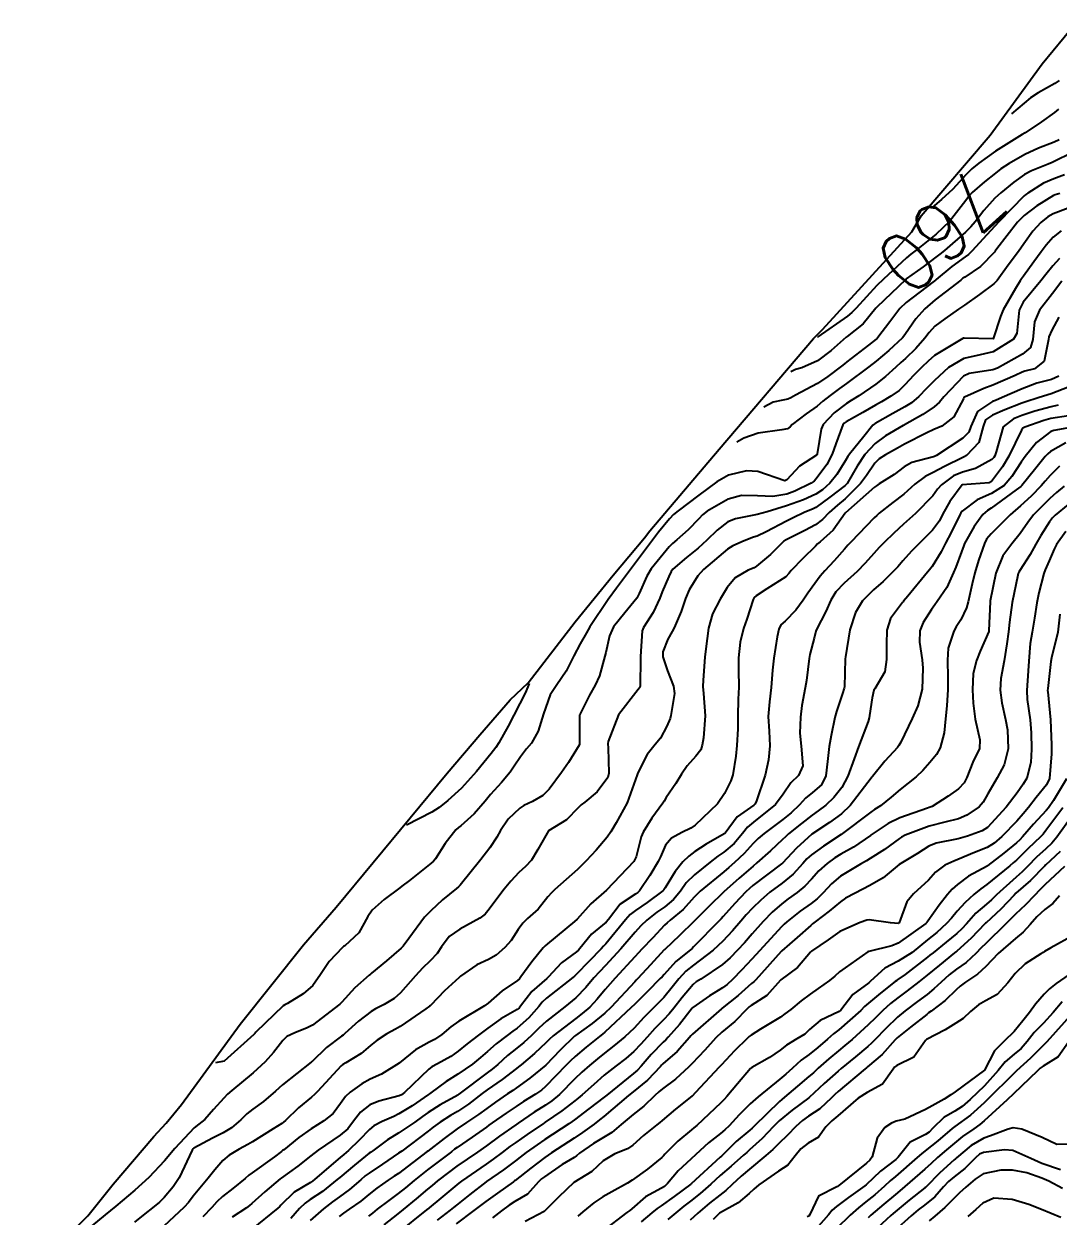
# Model space of a CAD drawing. Header units: metres. Extents: x 307586 to 320046, y 7427249 to 7434250.
# Drawn here: x 313289.4 to 313360.1, y 7432788.2 to 7432869.7 of the extents above; entities that cross this region are included whole.
import ezdxf
from ezdxf.enums import TextEntityAlignment as Align

# ---------------------------------------------------------------- set-up
doc = ezdxf.new("R2010")
doc.units = ezdxf.units.M
doc.header["$MEASUREMENT"] = 0
for name, color, linetype in [('Area', 45, 'Continuous'), ('Cotas', 45, 'Continuous'), ('Curvas de Nivel 1m', 11, 'Continuous'), ('Curvas de Nivel 5m', 15, 'Continuous')]:
    doc.layers.add(name, color=color, linetype=linetype)
doc.styles.add('Style-STANDARD', font='STANDARD.shx')

msp = doc.modelspace()

# ---------------------------------------------------------------- linework, layer by layer
at = {"layer": 'Area'}
msp.add_polyline3d([(313289.415, 7432783.798, 766.117), (313293.786, 7432788.228, 771.086), (313295.533, 7432790.389, 773.664), (313298.307, 7432793.661, 753.755), (313299.146, 7432794.561, 753.615), (313300.195, 7432795.83, 753.933), (313304.206, 7432801.331, 768.853), (313308.55, 7432806.761, 755.324), (313310.776, 7432809.322, 755.555), (313318.354, 7432818.492, 766.285), (313320.589, 7432821.119, 782.625), (313322.67, 7432823.501, 772.037), (313323.895, 7432824.671, 776.456), (313327.117, 7432828.839, 754.813), (313329.722, 7432832.031, 754.234), (313331.858, 7432834.569, 754.034), (313332.233, 7432835.059, 753.484), (313336.971, 7432840.637, 769.385), (313343.423, 7432848.205, 757.026), (313344.029, 7432848.822, 756.937), (313350.142, 7432855.507, 757.963), (313350.786, 7432856.599, 763.772), (313355.497, 7432862.116, 765.053), (313359.049, 7432866.991, 760.423), (313361.305, 7432869.717, 760.895)], dxfattribs=at)
at = {"layer": 'Curvas de Nivel 1m', "flags": 128}
for points, elevation in [([(313360.217, 7432865.841), (313359.928, 7432865.63), (313358.785, 7432865.005), (313358.267, 7432864.668), (313356.953, 7432863.57)], 762), ([(313360.162, 7432863.875), (313359.906, 7432863.652), (313359.021, 7432863.014), (313357.885, 7432862.27), (313357.691, 7432862.153), (313355.871, 7432861.016), (313354.731, 7432860.191), (313354.248, 7432859.805), (313353.851, 7432859.409), (313352.943, 7432858.419), (313352.161, 7432857.712), (313351.533, 7432857.17)], 761), ([(313361.084, 7432860.905), (313359.865, 7432860.299), (313359.75, 7432860.245), (313359.463, 7432860.134), (313358.334, 7432859.666), (313357.852, 7432859.407), (313357.11, 7432858.895), (313356.221, 7432858.174), (313355.829, 7432857.802), (313355.062, 7432856.946), (313354.478, 7432856.193), (313354.175, 7432855.83), (313353.806, 7432855.465), (313352.369, 7432854.221), (313352.049, 7432853.967), (313351.786, 7432853.759), (313350.918, 7432853.096), (313349.763, 7432852.275), (313349.732, 7432852.25), (313347.744, 7432850.353), (313347.673, 7432850.271), (313346.808, 7432849.202), (313345.714, 7432848.352), (313345.641, 7432848.301), (313344.625, 7432847.389), (313343.696, 7432846.678), (313342.631, 7432846.21), (313342.186, 7432846.087), (313341.863, 7432845.92)], 759), ([(313360.58, 7432859.395), (313359.848, 7432859.123), (313359.156, 7432858.825), (313358.081, 7432858.148), (313357.932, 7432858.049), (313357.831, 7432857.964), (313356.087, 7432856.176), (313355.81, 7432855.88), (313354.998, 7432854.991), (313354.271, 7432854.195), (313354.028, 7432853.959), (313353.787, 7432853.78), (313352.867, 7432853.123), (313351.81, 7432852.229), (313351.763, 7432852.19), (313351.587, 7432852.058), (313349.747, 7432850.663), (313349.324, 7432850.254), (313348.637, 7432849.353), (313347.825, 7432848.269), (313347.77, 7432848.212), (313347.712, 7432848.163), (313347.172, 7432847.742), (313345.696, 7432846.606), (313345.53, 7432846.467), (313345.335, 7432846.304), (313344.401, 7432845.598), (313343.681, 7432845.129), (313342.187, 7432844.335), (313341.857, 7432844.151), (313341.669, 7432844.061), (313341.324, 7432844.002), (313340.666, 7432843.865), (313340.023, 7432843.51)], 758), ([(313360.254, 7432858.126), (313359.934, 7432858.027), (313359.831, 7432857.982), (313358.698, 7432857.268), (313357.818, 7432856.617), (313357.368, 7432856.157), (313355.957, 7432854.34), (313355.842, 7432854.179), (313355.821, 7432854.151), (313355.792, 7432854.112), (313354.848, 7432853.118), (313353.766, 7432852.409), (313353.639, 7432852.327), (313353.484, 7432852.204), (313351.749, 7432850.851), (313351.026, 7432850.237), (313350.42, 7432849.556), (313349.717, 7432848.527), (313349.605, 7432848.361), (313349.507, 7432848.252), (313348.568, 7432847.397), (313347.697, 7432846.659), (313347.211, 7432846.277), (313345.681, 7432845.136), (313345.201, 7432844.781), (313344.556, 7432844.311), (313344.062, 7432843.921), (313343.662, 7432843.589), (313342.922, 7432843.059), (313341.968, 7432842.337), (313341.815, 7432842.164), (313341.64, 7432842.02), (313341.26, 7432841.966), (313339.637, 7432841.735), (313338.643, 7432841.39), (313338.173, 7432841.11)], 757), ([(313360.834, 7432857.109), (313359.819, 7432856.723), (313359.438, 7432856.513), (313358.956, 7432856.139), (313358.411, 7432855.54), (313357.798, 7432854.673), (313357.441, 7432854.155), (313356.729, 7432853.215), (313355.969, 7432852.177), (313355.76, 7432851.937), (313354.773, 7432851.21), (313353.746, 7432850.495), (313353.342, 7432850.206), (313352.405, 7432849.548), (313351.725, 7432849.043), (313351.329, 7432848.623), (313351.036, 7432848.237), (313350.423, 7432847.525), (313349.699, 7432846.841), (313349.383, 7432846.566), (313349.047, 7432846.256), (313348.346, 7432845.604), (313347.681, 7432845.08), (313346.521, 7432844.287), (313345.995, 7432843.968), (313345.665, 7432843.771), (313344.829, 7432843.135), (313344.086, 7432842.316), (313343.953, 7432842.004), (313343.679, 7432840.319), (313343.664, 7432840.278), (313343.622, 7432840.24), (313342.46, 7432839.482), (313341.596, 7432838.539), (313341.455, 7432838.482), (313339.604, 7432839.117), (313338.825, 7432839.157), (313337.6, 7432838.86), (313336.815, 7432838.402), (313335.584, 7432837.485), (313334.156, 7432836.434), (313333.842, 7432836.164), (313333.564, 7432835.877), (313332.811, 7432834.96), (313329.949, 7432831.143), (313329.37, 7432830.36), (313328.117, 7432828.504), (313327.885, 7432828.09), (313327.461, 7432827.327), (313327.039, 7432826.516), (313326.506, 7432825.455), (313325.86, 7432824.533), (313325.416, 7432823.841), (313324.948, 7432822.545), (313324.585, 7432821.354), (313324.126, 7432820.553), (313323.786, 7432820.147), (313323.369, 7432819.603), (313322.951, 7432818.972), (313322.665, 7432818.567), (313322.073, 7432817.846), (313321.337, 7432817.028), (313320.964, 7432816.586), (313320.209, 7432815.707), (313319.307, 7432814.887), (313319.15, 7432814.767), (313318.966, 7432814.613), (313318.227, 7432813.688), (313317.565, 7432812.627), (313317.44, 7432812.47), (313317.28, 7432812.336), (313315.781, 7432811.165), (313315.264, 7432810.767), (313315.119, 7432810.661), (313314.064, 7432809.859), (313313.24, 7432809.128), (313312.95, 7432808.683), (313312.332, 7432807.579), (313311.367, 7432806.698), (313311.273, 7432806.638), (313311.211, 7432806.582), (313310.293, 7432805.617), (313309.705, 7432804.722), (313309.175, 7432803.984), (313308.512, 7432803.395), (313307.454, 7432802.747), (313307.255, 7432802.656), (313307.161, 7432802.596), (313305.287, 7432800.778), (313305.217, 7432800.703), (313305.141, 7432800.624), (313303.113, 7432798.8), (313302.533, 7432798.7)], 756), ([(313360.231, 7432853.681), (313359.779, 7432853.184), (313359.317, 7432852.587), (313358.954, 7432852.138), (313357.748, 7432850.699), (313357.494, 7432850.154), (313357.317, 7432848.558), (313357.097, 7432848.159), (313355.704, 7432847.299), (313354.807, 7432847.084), (313353.699, 7432846.845), (313352.652, 7432846.216), (313351.684, 7432845.339), (313351.136, 7432844.778), (313350.617, 7432844.241), (313350.111, 7432843.801), (313349.662, 7432843.525), (313348.838, 7432843.076), (313347.645, 7432842.396), (313347.564, 7432842.352), (313347.465, 7432842.273), (313346.863, 7432841.509), (313345.885, 7432840.296), (313345.774, 7432840.144), (313345.616, 7432839.868), (313345.009, 7432838.899), (313344.533, 7432838.311), (313344.032, 7432837.872), (313343.585, 7432837.575), (313342.742, 7432837.168), (313341.577, 7432836.77), (313340.241, 7432836.36), (313339.571, 7432836.172), (313338.078, 7432835.875), (313337.562, 7432835.677), (313336.841, 7432835.113), (313336.131, 7432834.411), (313335.537, 7432833.874), (313334.725, 7432833.234), (313333.799, 7432832.437), (313333.675, 7432832.285), (313333.518, 7432831.947), (313333.075, 7432830.877), (313332.908, 7432830.446), (313332.454, 7432829.484), (313331.801, 7432828.457), (313331.712, 7432828.216), (313331.593, 7432826.459), (313331.59, 7432826.32), (313331.562, 7432824.459), (313331.53, 7432824.351), (313331.42, 7432824.217), (313330.071, 7432822.48), (313329.385, 7432820.657), (313329.364, 7432820.509), (313329.364, 7432820.49), (313329.379, 7432820.232), (313329.422, 7432818.489), (313329.35, 7432818.19), (313328.626, 7432817.211), (313327.779, 7432816.506), (313327.52, 7432816.318), (313327.327, 7432816.115), (313326.533, 7432815.303), (313325.303, 7432814.54), (313324.576, 7432813.262), (313324.138, 7432812.551), (313323.727, 7432812.107), (313323.274, 7432811.698), (313322.715, 7432811.119), (313322.259, 7432810.57), (313321.828, 7432810), (313321.242, 7432809.193), (313320.962, 7432808.859), (313320.605, 7432808.589), (313319.225, 7432807.837), (313318.512, 7432807.326), (313317.975, 7432806.622), (313317.671, 7432806.16), (313317.198, 7432805.665), (313316.67, 7432805.158), (313316.206, 7432804.645), (313315.171, 7432803.467), (313314.745, 7432803.086), (313314.05, 7432802.671), (313313.457, 7432802.38), (313313.158, 7432802.206), (313312.305, 7432801.534), (313311.374, 7432800.698), (313311.249, 7432800.591), (313311.14, 7432800.51), (313310.11, 7432799.734), (313309.113, 7432798.764), (313309.096, 7432798.747), (313309.072, 7432798.73), (313307.097, 7432797.182), (313306.625, 7432796.757), (313305.81, 7432796.041), (313305.074, 7432795.524), (313304.654, 7432795.2), (313304.253, 7432794.788), (313303.61, 7432794.242), (313303.054, 7432793.913), (313302.325, 7432793.532), (313301.043, 7432792.862), (313300.994, 7432792.821), (313300.935, 7432792.715), (313300.028, 7432790.835), (313299.633, 7432790.221), (313299.003, 7432789.489), (313298.684, 7432789.166), (313298.334, 7432788.857), (313297.584, 7432788.267), (313296.982, 7432787.797)], 754), ([(313360.404, 7432852.124), (313359.754, 7432851.273), (313358.864, 7432850.139), (313358.528, 7432849.345), (313358.426, 7432848.143), (313358.266, 7432847.586), (313357.703, 7432847.139), (313355.999, 7432846.175), (313355.692, 7432846.063), (313354.07, 7432845.815), (313353.687, 7432845.63), (313352.34, 7432844.22), (313352.027, 7432843.865), (313351.663, 7432843.546), (313350.886, 7432843.006), (313349.644, 7432842.297), (313349.612, 7432842.282), (313349.561, 7432842.251), (313348.353, 7432841.546), (313347.631, 7432841.033), (313346.934, 7432840.28), (313346.415, 7432839.483), (313345.716, 7432838.298), (313345.592, 7432838.161), (313344.544, 7432837.35), (313343.576, 7432836.649), (313343.359, 7432836.538), (313342.832, 7432836.327), (313341.979, 7432835.926), (313341.567, 7432835.71), (313340.187, 7432834.989), (313339.556, 7432834.703), (313339.309, 7432834.619), (313338.671, 7432834.379), (313337.899, 7432834.027), (313337.537, 7432833.806), (313335.898, 7432832.414), (313335.518, 7432831.975), (313334.918, 7432831.017), (313334.667, 7432830.428), (313334.369, 7432829.551), (313333.881, 7432828.436), (313333.741, 7432828.167), (313333.465, 7432827.649), (313333.113, 7432826.787), (313333.112, 7432826.443), (313333.439, 7432825.491), (313333.85, 7432824.436), (313333.922, 7432823.931), (313333.665, 7432822.437), (313333.608, 7432822.23), (313333.396, 7432821.703), (313332.946, 7432820.885), (313332.589, 7432820.448), (313332.049, 7432819.777), (313331.381, 7432818.46), (313331.373, 7432818.44), (313331.352, 7432818.37), (313330.678, 7432816.47), (313329.927, 7432815.096), (313329.547, 7432814.486), (313329.299, 7432814.121), (313328.554, 7432813.233), (313327.866, 7432812.504), (313327.58, 7432812.207), (313327.277, 7432811.905), (313325.735, 7432810.533), (313325.491, 7432810.305), (313325.255, 7432810.026), (313324.59, 7432809.2), (313323.87, 7432808.554), (313323.54, 7432808.246), (313323.225, 7432807.813), (313322.735, 7432807.048), (313322.307, 7432806.569), (313321.723, 7432806.056), (313321.201, 7432805.753), (313320.392, 7432805.395), (313319.269, 7432804.609), (313319.182, 7432804.531), (313318.188, 7432803.605), (313317.246, 7432802.629), (313317.205, 7432802.587), (313317.162, 7432802.554), (313316.906, 7432802.38), (313315.148, 7432801.177), (313314.821, 7432800.988), (313314.236, 7432800.669), (313313.567, 7432800.245), (313313.131, 7432799.884), (313312.473, 7432799.336), (313311.445, 7432798.697), (313311.233, 7432798.577), (313311.111, 7432798.473), (313309.489, 7432796.724), (313309.296, 7432796.521), (313309.087, 7432796.344), (313308.192, 7432795.623), (313307.305, 7432794.748), (313307.178, 7432794.633), (313307.061, 7432794.548), (313306.473, 7432794.175), (313305.048, 7432793.287), (313304.732, 7432793.097), (313304.136, 7432792.789), (313303.45, 7432792.384), (313303.035, 7432792.016), (313302.468, 7432791.367), (313302.026, 7432790.81), (313301.561, 7432790.268), (313301.004, 7432789.584), (313300.674, 7432789.149), (313300.389, 7432788.829), (313298.98, 7432787.53)], 753), ([(313360.191, 7432849.67), (313359.723, 7432848.769), (313359.52, 7432848.328), (313359.489, 7432848.132), (313359.181, 7432846.652), (313358.528, 7432846.142), (313357.866, 7432845.973), (313357.691, 7432845.909), (313357.219, 7432845.688), (313355.681, 7432845.025), (313355.068, 7432844.797), (313353.743, 7432844.199), (313353.709, 7432844.163), (313353.671, 7432844.087), (313353.016, 7432842.846), (313352.193, 7432842.222), (313351.64, 7432841.978), (313351.17, 7432841.766), (313349.63, 7432840.972), (313349.163, 7432840.719), (313348.35, 7432840.263), (313347.907, 7432839.978), (313347.614, 7432839.69), (313347.04, 7432838.839), (313346.628, 7432838.284), (313345.582, 7432837.249), (313345.061, 7432836.822), (313344.482, 7432836.311), (313344.043, 7432835.841), (313343.564, 7432835.467), (313342.815, 7432835.073), (313341.554, 7432834.446), (313341.397, 7432834.342), (313340.466, 7432833.43), (313339.527, 7432832.634), (313339.359, 7432832.537), (313338.959, 7432832.376), (313338.056, 7432831.846), (313337.511, 7432831.188), (313337.03, 7432830.397), (313336.504, 7432829.388), (313336.243, 7432828.408), (313336.049, 7432827.002), (313335.985, 7432826.412), (313335.863, 7432824.839), (313335.859, 7432824.414), (313335.905, 7432823.933), (313336.007, 7432822.411), (313335.89, 7432820.915), (313335.815, 7432820.414), (313335.707, 7432820.086), (313335.371, 7432819.652), (313334.788, 7432819), (313334.383, 7432818.43), (313333.996, 7432817.784), (313333.337, 7432816.821), (313333.196, 7432816.58), (313333.107, 7432816.442), (313332.356, 7432815.416), (313331.759, 7432814.456), (313331.631, 7432814.134), (313331.288, 7432812.779), (313331.131, 7432812.462), (313329.263, 7432810.49), (313328.199, 7432809.551), (313327.254, 7432808.51), (313327.079, 7432808.36), (313325.216, 7432806.831), (313325.062, 7432806.694), (313324.925, 7432806.543), (313324.145, 7432805.604), (313323.405, 7432804.558), (313323.305, 7432804.435), (313323.181, 7432804.323), (313322.136, 7432803.608), (313321.165, 7432802.772), (313320.92, 7432802.584), (313319.152, 7432801.54), (313318.623, 7432801.14), (313318.002, 7432800.621), (313317.488, 7432800.276), (313317.135, 7432800.094), (313316.192, 7432799.579), (313315.113, 7432798.693), (313315.097, 7432798.677), (313315.072, 7432798.66), (313313.867, 7432797.911), (313313.102, 7432797.562), (313312.528, 7432797.257), (313311.737, 7432796.694), (313311.407, 7432796.377), (313311.081, 7432795.914), (313310.564, 7432795.214), (313309.925, 7432794.717), (313309.057, 7432794.175), (313308.215, 7432793.575), (313307.184, 7432792.749), (313307.105, 7432792.686), (313307.042, 7432792.637), (313306.548, 7432792.267), (313305.027, 7432791.168), (313304.806, 7432791.002), (313304.544, 7432790.785), (313303.699, 7432790.107), (313303.004, 7432789.551), (313302.616, 7432789.186), (313302.265, 7432788.807), (313301.648, 7432788.152)], 752), ([(313360.189, 7432845.624), (313359.686, 7432845.411), (313358.68, 7432845.143), (313357.679, 7432844.775), (313356.32, 7432844.17), (313355.869, 7432843.978), (313355.669, 7432843.903), (313354.623, 7432843.226), (313354.174, 7432842.195), (313354.042, 7432841.793), (313353.635, 7432841.384), (313351.822, 7432840.218), (313351.696, 7432840.145), (313351.621, 7432840.115), (313350.137, 7432839.72), (313349.611, 7432839.429), (313348.941, 7432838.918), (313347.907, 7432838.267), (313347.719, 7432838.142), (313347.591, 7432838.043), (313345.596, 7432836.3), (313345.573, 7432836.268), (313344.772, 7432835.096), (313343.877, 7432834.317), (313343.701, 7432834.168), (313343.548, 7432834.013), (313342.69, 7432833.175), (313341.89, 7432832.336), (313341.724, 7432832.135), (313341.519, 7432831.916), (313340.237, 7432831.086), (313339.505, 7432830.614), (313339.369, 7432830.507), (313339.284, 7432830.372), (313338.849, 7432829.01), (313338.629, 7432828.378), (313338.405, 7432827.439), (313338.296, 7432826.382), (313338.297, 7432825.528), (313338.308, 7432824.381), (313338.262, 7432823.539), (313338.245, 7432822.382), (313338.252, 7432821.524), (313338.167, 7432820.382), (313338.103, 7432819.652), (313337.908, 7432818.384), (313337.757, 7432817.977), (313337.34, 7432817.108), (313336.848, 7432816.397), (313335.318, 7432814.945), (313335.018, 7432814.721), (313334.405, 7432814.429), (313333.701, 7432814.042), (313333.3, 7432813.562), (313332.95, 7432812.781), (313332.788, 7432812.445), (313332.227, 7432811.497), (313331.529, 7432810.457), (313331.394, 7432810.326), (313331.26, 7432810.247), (313330.198, 7432809.526), (313329.396, 7432808.488), (313329.231, 7432808.306), (313328.241, 7432807.482), (313327.436, 7432806.508), (313327.337, 7432806.383), (313327.209, 7432806.281), (313326.189, 7432805.534), (313325.275, 7432804.539), (313325.182, 7432804.449), (313324.162, 7432803.561), (313323.387, 7432802.558), (313323.289, 7432802.432), (313323.161, 7432802.337), (313322.033, 7432801.692), (313321.148, 7432801.069), (313320.51, 7432800.589), (313319.743, 7432799.991), (313319.126, 7432799.485), (313318.613, 7432799.123), (313317.698, 7432798.624), (313317.322, 7432798.417), (313317.109, 7432798.26), (313315.449, 7432796.655), (313315.253, 7432796.495), (313315.089, 7432796.422), (313313.696, 7432796.061), (313313.08, 7432795.814), (313312.443, 7432795.315), (313311.965, 7432794.691), (313311.566, 7432794.186), (313311.053, 7432793.749), (313309.553, 7432792.722), (313309.039, 7432792.338), (313308.147, 7432791.624), (313307.023, 7432790.802), (313306.95, 7432790.751), (313305.895, 7432789.881), (313304.997, 7432789.064), (313304.844, 7432788.932), (313304.637, 7432788.784), (313303.651, 7432788.129)], 751), ([(313360.151, 7432843.64), (313359.664, 7432843.538), (313358.563, 7432843.238), (313357.655, 7432842.934), (313357.1, 7432842.709), (313356.399, 7432842.169), (313355.901, 7432840.451), (313355.808, 7432840.177), (313355.739, 7432840.06), (313355.619, 7432839.931), (313354.488, 7432839.313), (313353.606, 7432839.065), (313352.993, 7432838.815), (313352.16, 7432838.214), (313351.899, 7432837.908), (313351.585, 7432837.446), (313350.402, 7432836.238), (313349.565, 7432835.505), (313348.908, 7432834.908), (313348.247, 7432834.263), (313347.905, 7432833.909), (313347.542, 7432833.516), (313346.952, 7432832.859), (313346.397, 7432832.287), (313345.515, 7432831.478), (313344.937, 7432830.878), (313344.598, 7432830.309), (313344.263, 7432829.541), (313343.63, 7432828.318), (313343.584, 7432828.206), (313343.467, 7432827.727), (313343.17, 7432826.609), (313343.112, 7432826.323), (313342.932, 7432824.831), (313342.853, 7432824.326), (313342.62, 7432823.122), (313342.518, 7432822.329), (313342.485, 7432821.236), (313342.571, 7432820.328), (313342.69, 7432818.999), (313342.384, 7432818.33), (313341.858, 7432817.825), (313341.34, 7432817.067), (313340.809, 7432816.348), (313339.321, 7432815.139), (313338.896, 7432814.795), (313338.551, 7432814.378), (313337.992, 7432813.694), (313337.294, 7432813.1), (313336.879, 7432812.806), (313336.349, 7432812.404), (313335.274, 7432811.53), (313334.71, 7432810.984), (313334.317, 7432810.429), (313333.843, 7432809.845), (313333.247, 7432809.36), (313332.707, 7432808.979), (313332.029, 7432808.452), (313331.619, 7432808.066), (313331.225, 7432807.62), (313330.237, 7432806.475), (313329.196, 7432805.346), (313328.774, 7432804.909), (313328.404, 7432804.498), (313327.849, 7432803.83), (313327.169, 7432803.134), (313326.407, 7432802.521), (313325.153, 7432801.535), (313324.64, 7432801.053), (313324.127, 7432800.55), (313323.611, 7432800.08), (313323.13, 7432799.686), (313322.502, 7432799.186), (313321.831, 7432798.573), (313321.44, 7432798.247), (313321.107, 7432797.997), (313319.26, 7432796.607), (313319.164, 7432796.537), (313319.091, 7432796.489), (313317.892, 7432795.811), (313317.073, 7432795.295), (313316.681, 7432795.023), (313316.146, 7432794.644), (313315.055, 7432793.901), (313314.295, 7432793.423), (313313.273, 7432792.678), (313313.139, 7432792.582), (313313.041, 7432792.509), (313312.032, 7432791.69), (313311.024, 7432790.847), (313310.849, 7432790.703), (313309.829, 7432789.899), (313309.002, 7432789.337), (313308.645, 7432789.087), (313308.274, 7432788.737), (313307.683, 7432788.046)], 749), ([(313360.847, 7432842.926), (313359.652, 7432842.728), (313359.178, 7432842.607), (313357.863, 7432842.148), (313357.723, 7432842.069), (313357.641, 7432841.945), (313356.786, 7432840.163), (313356.35, 7432839.431), (313355.597, 7432838.426), (313355.438, 7432838.339), (313353.593, 7432838.2), (313352.735, 7432837.055), (313352.27, 7432836.213), (313352.031, 7432835.753), (313351.562, 7432835.098), (313350.687, 7432834.233), (313350.12, 7432833.665), (313349.534, 7432833.004), (313349.175, 7432832.607), (313348.849, 7432832.257), (313348.181, 7432831.599), (313347.511, 7432831.032), (313346.763, 7432830.281), (313346.295, 7432829.484), (313345.904, 7432828.294), (313345.607, 7432826.45), (313345.593, 7432826.298), (313345.53, 7432824.395), (313345.515, 7432824.299), (313345.5, 7432824.231), (313345.428, 7432823.998), (313344.998, 7432822.715), (313344.883, 7432822.305), (313344.626, 7432821.073), (313344.49, 7432820.309), (313344.384, 7432819.294), (313344.27, 7432818.311), (313343.96, 7432817.701), (313343.341, 7432817.159), (313342.88, 7432816.782), (313342.468, 7432816.329), (313341.89, 7432815.771), (313341.323, 7432815.328), (313340.041, 7432814.359), (313339.644, 7432814.029), (313339.303, 7432813.681), (313338.675, 7432812.994), (313338.019, 7432812.383), (313337.622, 7432812.044), (313337.276, 7432811.746), (313335.657, 7432810.414), (313335.452, 7432810.225), (313335.257, 7432810.004), (313334.501, 7432809.17), (313333.609, 7432808.436), (313333.403, 7432808.267), (313333.229, 7432808.094), (313332.424, 7432807.245), (313331.683, 7432806.455), (313331.455, 7432806.213), (313331.208, 7432805.945), (313329.855, 7432804.48), (313329.175, 7432803.693), (313328.627, 7432803.037), (313328.12, 7432802.5), (313327.598, 7432802.066), (313327.155, 7432801.726), (313325.608, 7432800.533), (313325.362, 7432800.315), (313325.136, 7432800.082), (313324.344, 7432799.329), (313323.423, 7432798.557), (313323.251, 7432798.42), (313323.11, 7432798.312), (313322.125, 7432797.547), (313321.095, 7432796.833), (313320.76, 7432796.585), (313319.822, 7432795.859), (313319.074, 7432795.373), (313318.597, 7432795.087), (313317.886, 7432794.622), (313317.406, 7432794.28), (313317.057, 7432794.014), (313315.258, 7432792.657), (313315.041, 7432792.504), (313313.941, 7432791.764), (313313.028, 7432791.156), (313312.754, 7432790.955), (313312.451, 7432790.686), (313311.675, 7432790.032), (313311.005, 7432789.537), (313310.518, 7432789.19), (313309.903, 7432788.716), (313308.985, 7432787.91)], 748), ([(313360.999, 7432842.116), (313359.853, 7432841.915), (313359.64, 7432841.838), (313358.671, 7432841.101), (313357.897, 7432840.147), (313357.779, 7432839.99), (313357.617, 7432839.76), (313356.979, 7432838.783), (313356.459, 7432838.167), (313355.587, 7432837.6), (313354.6, 7432837.172), (313353.575, 7432836.395), (313353.49, 7432836.285), (313353.443, 7432836.201), (313352.829, 7432834.939), (313352.451, 7432834.211), (313352.144, 7432833.614), (313351.529, 7432832.616), (313351.354, 7432832.394), (313351.204, 7432832.225), (313349.862, 7432830.601), (313349.573, 7432830.249), (313349.545, 7432830.207), (313349.501, 7432830.152), (313348.689, 7432829.054), (313348.436, 7432828.26), (313348.409, 7432827.315), (313348.412, 7432826.26), (313348.293, 7432825.413), (313347.603, 7432824.268), (313347.542, 7432824.159), (313347.423, 7432823.636), (313347.254, 7432822.424), (313347.222, 7432822.273), (313347.146, 7432822.02), (313346.484, 7432820.283), (313346.193, 7432819.465), (313345.775, 7432818.294), (313345.345, 7432817.52), (313344.806, 7432816.838), (313344.251, 7432816.311), (313343.729, 7432815.916), (313343.326, 7432815.62), (313342.599, 7432815.048), (313341.719, 7432814.336), (313341.502, 7432814.146), (313341.307, 7432813.956), (313340.466, 7432813.182), (313339.541, 7432812.366), (313339.281, 7432812.144), (313338.328, 7432811.324), (313337.281, 7432810.39), (313336.271, 7432809.381), (313335.301, 7432808.419), (313335.232, 7432808.35), (313334.256, 7432807.396), (313333.241, 7432806.44), (313333.228, 7432806.424), (313333.213, 7432806.413), (313332.263, 7432805.389), (313331.405, 7432804.458), (313331.3, 7432804.35), (313331.19, 7432804.234), (313329.58, 7432802.484), (313329.159, 7432802.079), (313328.276, 7432801.374), (313327.143, 7432800.564), (313327.074, 7432800.511), (313326.094, 7432799.56), (313325.113, 7432798.54), (313324.01, 7432797.645), (313323.097, 7432796.979), (313322.85, 7432796.808), (313322.502, 7432796.566), (313321.663, 7432795.996), (313321.078, 7432795.568), (313320.508, 7432795.152), (313319.681, 7432794.601), (313319.059, 7432794.184), (313318.15, 7432793.521), (313317.043, 7432792.66), (313317.006, 7432792.631), (313315.028, 7432791.126), (313314.752, 7432790.936), (313314.34, 7432790.667), (313313.558, 7432790.132), (313313.008, 7432789.687), (313312.453, 7432789.234), (313311.668, 7432788.693), (313311.27, 7432788.418), (313310.988, 7432788.182)], 747), ([(313360.669, 7432841.083), (313359.626, 7432840.488), (313359.433, 7432840.324), (313359.261, 7432840.134), (313358.528, 7432839.221), (313357.657, 7432838.149), (313357.628, 7432838.115), (313357.592, 7432838.085), (313357.288, 7432837.853), (313355.577, 7432836.602), (313355.319, 7432836.439), (313355.008, 7432836.186), (313354.401, 7432835.355), (313353.751, 7432834.198), (313353.693, 7432834.056), (313353.544, 7432833.618), (313353.152, 7432832.58), (313353.001, 7432832.205), (313352.528, 7432831.195), (313351.879, 7432830.216), (313351.717, 7432830), (313351.495, 7432829.669), (313350.915, 7432828.795), (313350.682, 7432828.232), (313350.672, 7432827.439), (313350.85, 7432826.229), (313350.898, 7432825.679), (313350.839, 7432824.229), (313350.544, 7432823.105), (313350.155, 7432822.239), (313349.387, 7432820.621), (313349.259, 7432820.376), (313349.165, 7432820.252), (313348.307, 7432819.323), (313347.454, 7432818.269), (313347.405, 7432818.216), (313347.352, 7432818.156), (313345.934, 7432816.291), (313345.327, 7432815.715), (313344.509, 7432815.121), (313343.313, 7432814.32), (313342.264, 7432813.364), (313341.299, 7432812.34), (313341.231, 7432812.289), (313339.267, 7432810.801), (313339.032, 7432810.606), (313338.787, 7432810.375), (313338.048, 7432809.585), (313337.237, 7432808.685), (313337.093, 7432808.534), (313336.956, 7432808.394), (313335.215, 7432806.613), (313335.119, 7432806.516), (313334.999, 7432806.422), (313334.01, 7432805.627), (313333.196, 7432804.728), (313333.064, 7432804.571), (313332.941, 7432804.443), (313332.06, 7432803.571), (313331.166, 7432802.679), (313330.942, 7432802.463), (313329.146, 7432800.792), (313328.982, 7432800.655), (313328.772, 7432800.494), (313327.876, 7432799.758), (313327.122, 7432799.129), (313326.802, 7432798.83), (313326.496, 7432798.519), (313325.098, 7432797.069), (313324.816, 7432796.822), (313324.399, 7432796.547), (313323.589, 7432796.051), (313323.08, 7432795.714), (313322.4, 7432795.239), (313321.452, 7432794.576), (313321.222, 7432794.418), (313321.06, 7432794.301), (313320.073, 7432793.615), (313319.046, 7432792.903), (313318.877, 7432792.779), (313318.658, 7432792.614), (313317.741, 7432791.918), (313317.03, 7432791.373), (313316.111, 7432790.644), (313315.514, 7432790.154), (313315.009, 7432789.756), (313314.38, 7432789.288), (313313.588, 7432788.674), (313313.258, 7432788.41), (313312.988, 7432788.2)], 746), ([(313360.563, 7432838.12), (313360.037, 7432837.677), (313359.584, 7432837.272), (313359.005, 7432836.709), (313358.47, 7432836.141), (313358.084, 7432835.629), (313357.56, 7432834.865), (313356.974, 7432834.159), (313356.37, 7432833.338), (313355.895, 7432832.174), (313355.504, 7432830.271), (313355.489, 7432830.195), (313355.417, 7432828.237), (313355.406, 7432828.181), (313354.814, 7432826.832), (313354.558, 7432826.189), (313354.331, 7432825.304), (313354.284, 7432824.191), (313354.343, 7432823.266), (313354.475, 7432822.189), (313354.801, 7432820.773), (313354.771, 7432820.186), (313354.322, 7432819.237), (313353.894, 7432818.195), (313353.718, 7432817.828), (313353.345, 7432817.421), (313352.637, 7432816.91), (313351.538, 7432816.218), (313351.391, 7432816.161), (313351.332, 7432816.144), (313351.214, 7432816.104), (313349.325, 7432815.434), (313348.533, 7432815.045), (313347.359, 7432814.27), (313347.331, 7432814.251), (313347.312, 7432814.237), (313346.146, 7432813.442), (313345.293, 7432812.951), (313344.888, 7432812.705), (313344.351, 7432812.309), (313343.786, 7432811.806), (313343.272, 7432811.235), (313342.833, 7432810.759), (313342.291, 7432810.33), (313341.689, 7432809.903), (313341.251, 7432809.558), (313340.602, 7432808.99), (313339.976, 7432808.359), (313339.224, 7432807.515), (313338.695, 7432806.899), (313338.217, 7432806.38), (313337.726, 7432805.867), (313337.203, 7432805.401), (313335.718, 7432804.412), (313335.389, 7432804.218), (313335.187, 7432804.043), (313334.446, 7432803.155), (313333.869, 7432802.433), (313333.551, 7432802.044), (313333.155, 7432801.625), (313332.567, 7432801.027), (313332.046, 7432800.451), (313331.619, 7432799.972), (313331.128, 7432799.463), (313330.594, 7432798.995), (313329.919, 7432798.478), (313329.106, 7432797.835), (313328.386, 7432797.211), (313327.606, 7432796.505), (313327.326, 7432796.273), (313327.087, 7432796.085), (313326.2, 7432795.399), (313325.064, 7432794.622), (313325.014, 7432794.59), (313324.942, 7432794.541), (313323.828, 7432793.779), (313323.05, 7432793.246), (313322.647, 7432792.964), (313322.128, 7432792.569), (313321.514, 7432792.1), (313321.035, 7432791.764), (313319.341, 7432790.605), (313319.158, 7432790.471), (313319.019, 7432790.359), (313318.067, 7432789.56), (313316.993, 7432788.658), (313316.978, 7432788.645), (313316.96, 7432788.63), (313314.977, 7432787.049)], 744), ([(313360.835, 7432836.863), (313359.947, 7432836.126), (313359.761, 7432835.938), (313359.568, 7432835.676), (313358.957, 7432834.738), (313358.617, 7432834.139), (313358.242, 7432833.444), (313357.526, 7432832.335), (313357.449, 7432832.226), (313357.418, 7432832.152), (313357.386, 7432832.017), (313357.012, 7432830.157), (313356.831, 7432828.812), (313356.75, 7432828.161), (313356.628, 7432827.326), (313356.463, 7432826.165), (313356.24, 7432824.967), (313356.173, 7432824.169), (313356.293, 7432823.294), (313356.554, 7432822.163), (313356.691, 7432821.456), (313356.734, 7432820.16), (313356.465, 7432819.065), (313355.983, 7432818.171), (313355.342, 7432817.085), (313355.018, 7432816.501), (313354.745, 7432816.186), (313353.901, 7432815.62), (313353.325, 7432815.378), (313352.392, 7432815.14), (313351.319, 7432814.867), (313349.682, 7432814.244), (313349.441, 7432814.118), (313349.31, 7432814.022), (313348.277, 7432813.281), (313347.289, 7432812.65), (313347.052, 7432812.508), (313346.637, 7432812.28), (313345.274, 7432811.445), (313344.65, 7432810.925), (313344.076, 7432810.312), (313343.671, 7432809.902), (313343.252, 7432809.578), (313342.517, 7432809.054), (313341.603, 7432808.336), (313341.403, 7432808.166), (313341.229, 7432807.992), (313339.752, 7432806.362), (313339.207, 7432805.773), (313338.521, 7432805.055), (313337.874, 7432804.383), (313337.521, 7432804.053), (313337.184, 7432803.81), (313336.301, 7432803.278), (313335.164, 7432802.479), (313335.136, 7432802.448), (313335.112, 7432802.421), (313334.263, 7432801.317), (313333.473, 7432800.437), (313333.308, 7432800.27), (313333.138, 7432800.101), (313332.325, 7432799.248), (313331.622, 7432798.455), (313331.373, 7432798.194), (313331.108, 7432797.969), (313329.278, 7432796.487), (313329.091, 7432796.339), (313328.051, 7432795.533), (313327.067, 7432794.791), (313326.906, 7432794.672), (313326.68, 7432794.516), (313325.052, 7432793.439), (313324.519, 7432793.075), (313323.775, 7432792.553), (313323.357, 7432792.239), (313323.037, 7432791.986), (313322.226, 7432791.373), (313321.066, 7432790.58), (313321.039, 7432790.563), (313321.022, 7432790.549), (313319.91, 7432789.696), (313318.998, 7432788.97), (313318.803, 7432788.805), (313318.561, 7432788.614), (313317.678, 7432787.931)], 743), ([(313360.678, 7432835.002), (313360.045, 7432834.125), (313359.874, 7432833.8), (313359.536, 7432832.996), (313359.266, 7432832.394), (313359.162, 7432832.134), (313358.818, 7432830.828), (313358.68, 7432830.138), (313358.528, 7432829.099), (313358.369, 7432828.141), (313358.246, 7432827.361), (313358.143, 7432826.143), (313358.092, 7432825.498), (313358, 7432824.144), (313358.039, 7432823.528), (313358.229, 7432822.142), (313358.294, 7432821.241), (313358.33, 7432820.141), (313358.289, 7432819.221), (313357.998, 7432818.144), (313357.757, 7432817.737), (313357.343, 7432817.142), (313356.603, 7432816.161), (313355.319, 7432814.776), (313354.961, 7432814.539), (313353.952, 7432814.194), (313353.462, 7432814.047), (313353.31, 7432814.011), (313351.807, 7432813.713), (313351.302, 7432813.503), (313350.521, 7432813.005), (313349.283, 7432812.25), (313348.193, 7432811.342), (313347.268, 7432810.807), (313346.257, 7432810.285), (313345.61, 7432809.943), (313345.254, 7432809.697), (313344.493, 7432809.059), (313343.528, 7432808.317), (313343.359, 7432808.192), (313343.231, 7432808.08), (313342.304, 7432807.247), (313341.255, 7432806.34), (313341.235, 7432806.318), (313341.213, 7432806.3), (313339.466, 7432804.366), (313339.33, 7432804.229), (313339.189, 7432804.109), (313338.255, 7432803.301), (313337.163, 7432802.421), (313337.146, 7432802.408), (313337.121, 7432802.391), (313335.145, 7432800.648), (313335.035, 7432800.53), (313334.947, 7432800.422), (313334.098, 7432799.461), (313333.116, 7432798.617), (313333.023, 7432798.532), (313332.946, 7432798.442), (313332.058, 7432797.496), (313331.095, 7432796.716), (313330.769, 7432796.465), (313329.078, 7432795.015), (313328.786, 7432794.783), (313328.408, 7432794.497), (313327.629, 7432793.933), (313327.053, 7432793.544), (313325.502, 7432792.533), (313325.04, 7432792.212), (313324.092, 7432791.489), (313323.024, 7432790.652), (313322.971, 7432790.613), (313322.901, 7432790.561), (313321.811, 7432789.772), (313321.002, 7432789.2), (313320.647, 7432788.937), (313320.199, 7432788.592), (313318.984, 7432787.686)], 742), ([(313360.253, 7432829.357), (313360.127, 7432828.12), (313359.695, 7432826.367), (313359.647, 7432826.127), (313359.434, 7432824.275), (313359.422, 7432824.142), (313359.432, 7432824.048), (313359.617, 7432822.127), (313359.693, 7432820.432), (313359.688, 7432820.125), (313359.688, 7432819.816), (313359.553, 7432818.127), (313359.348, 7432817.687), (313358.644, 7432816.833), (313358.116, 7432816.142), (313357.765, 7432815.709), (313357.324, 7432815.211), (313356.307, 7432814.165), (313355.772, 7432813.707), (313355.302, 7432813.42), (313354.427, 7432813.057), (313353.289, 7432812.6), (313353.004, 7432812.486), (313352.399, 7432812.209), (313351.762, 7432811.731), (313351.273, 7432811.184), (313350.263, 7432810.235), (313349.811, 7432809.686), (313349.287, 7432808.249), (313349.233, 7432808.213), (313348.681, 7432808.256), (313347.236, 7432808.461), (313347.07, 7432808.437), (313346.607, 7432808.279), (313345.227, 7432807.662), (313344.423, 7432807.106), (313343.281, 7432806.319), (313343.244, 7432806.288), (313343.212, 7432806.253), (313342.315, 7432805.215), (313341.193, 7432804.368), (313341.163, 7432804.34), (313340.236, 7432803.295), (313339.166, 7432802.607), (313339.024, 7432802.512), (313338.882, 7432802.373), (313338.031, 7432801.504), (313337.147, 7432800.776), (313336.731, 7432800.396), (313335.986, 7432799.552), (313335.116, 7432798.643), (313335.003, 7432798.533), (313334.895, 7432798.422), (313333.972, 7432797.564), (313333.098, 7432796.91), (313332.837, 7432796.701), (313332.577, 7432796.445), (313331.823, 7432795.716), (313331.08, 7432795.151), (313330.274, 7432794.472), (313329.628, 7432793.918), (313329.059, 7432793.585), (313328.367, 7432793.18), (313327.417, 7432792.506), (313327.208, 7432792.342), (313327.04, 7432792.221), (313326.241, 7432791.728), (313325.027, 7432790.9), (313324.819, 7432790.748), (313324.617, 7432790.544), (313323.848, 7432789.714), (313323.003, 7432789.2), (313322.597, 7432788.966), (313322.078, 7432788.569), (313321.47, 7432788.093)], 741), ([(313323.973, 7432824.61), (313323.727, 7432824.012), (313322.539, 7432821.713), (313321.905, 7432820.575), (313321.701, 7432820.254), (313321.372, 7432819.826), (313320.37, 7432818.595), (313319.341, 7432817.461), (313318.421, 7432816.619), (313317.815, 7432816.136), (313317.321, 7432815.823), (313315.583, 7432814.93)], 757), ([(313360.47, 7432816.113), (313359.317, 7432814.564), (313359.121, 7432814.325), (313358.935, 7432814.134), (313358.108, 7432813.334), (313357.289, 7432812.542), (313357.081, 7432812.358), (313356.835, 7432812.157), (313355.27, 7432810.881), (313354.872, 7432810.579), (313354.372, 7432810.189), (313353.789, 7432809.661), (313353.246, 7432809.066), (313352.852, 7432808.59), (313352.513, 7432808.207), (313351.844, 7432807.597), (313351.222, 7432807.088), (313350.169, 7432806.236), (313349.207, 7432805.631), (313348.306, 7432805.154), (313347.315, 7432804.269), (313347.253, 7432804.208), (313347.191, 7432804.166), (313346.098, 7432803.368), (313345.281, 7432802.298), (313345.162, 7432802.201), (313343.877, 7432801.591), (313343.149, 7432800.972), (313342.814, 7432800.655), (313342.285, 7432800.329), (313341.577, 7432799.895), (313341.131, 7432799.564), (313340.411, 7432799.063), (313339.195, 7432798.369), (313339.112, 7432798.297), (313338.227, 7432797.254), (313337.493, 7432796.386), (313337.305, 7432796.174), (313337.089, 7432795.952), (313335.436, 7432794.415), (313335.24, 7432794.248), (313335.068, 7432794.117), (313334.141, 7432793.345), (313333.246, 7432792.438), (313333.149, 7432792.332), (313333.041, 7432792.222), (313332.058, 7432791.424), (313331.025, 7432790.665), (313330.7, 7432790.465), (313329.619, 7432789.876), (313329.008, 7432789.527), (313328.388, 7432789.11), (313327.636, 7432788.504), (313327.298, 7432788.199)], 739), ([(313361.331, 7432815.896), (313360.048, 7432814.119), (313359.717, 7432813.714), (313359.301, 7432813.319), (313358.678, 7432812.75), (313358.082, 7432812.142), (313357.682, 7432811.743), (313357.275, 7432811.371), (313355.932, 7432810.17), (313355.59, 7432809.843), (313355.253, 7432809.546), (313354.517, 7432808.914), (313353.881, 7432808.194), (313353.573, 7432807.853), (313353.226, 7432807.54), (313352.492, 7432806.936), (313351.595, 7432806.216), (313351.384, 7432806.046), (313351.21, 7432805.909), (313349.693, 7432804.738), (313349.194, 7432804.377), (313349.12, 7432804.324), (313349.012, 7432804.252), (313347.992, 7432803.451), (313347.17, 7432802.769), (313346.91, 7432802.531), (313346.654, 7432802.278), (313345.149, 7432800.951), (313344.782, 7432800.668), (313344.365, 7432800.308), (313343.722, 7432799.726), (313343.127, 7432799.268), (313342.58, 7432798.867), (313341.982, 7432798.331), (313341.527, 7432797.918), (313341.105, 7432797.569), (313339.645, 7432796.362), (313339.088, 7432795.878), (313338.326, 7432795.132), (313337.643, 7432794.384), (313337.357, 7432794.099), (313337.065, 7432793.862), (313336.24, 7432793.218), (313335.376, 7432792.415), (313335.04, 7432792.11), (313334.164, 7432791.297), (313333.435, 7432790.436), (313333.221, 7432790.237), (313333.018, 7432790.116), (313331.934, 7432789.526), (313330.997, 7432788.715), (313330.858, 7432788.599), (313330.659, 7432788.465), (313328.98, 7432787.174)], 738), ([(313360.285, 7432813.128), (313359.284, 7432812.206), (313359.243, 7432812.171), (313359.206, 7432812.131), (313358.263, 7432811.15), (313357.264, 7432810.277), (313357.132, 7432810.152), (313356.22, 7432809.194), (313355.234, 7432808.271), (313355.185, 7432808.229), (313355.142, 7432808.181), (313354.202, 7432807.212), (313353.214, 7432806.322), (313353.147, 7432806.267), (313353.066, 7432806.201), (313352.04, 7432805.376), (313351.198, 7432804.689), (313350.626, 7432804.229), (313349.822, 7432803.601), (313349.176, 7432803.122), (313348.684, 7432802.741), (313348.154, 7432802.26), (313347.655, 7432801.768), (313347.153, 7432801.284), (313346.059, 7432800.286), (313345.565, 7432799.865), (313345.131, 7432799.507), (313344.47, 7432798.959), (313343.742, 7432798.314), (313343.414, 7432798.013), (313343.107, 7432797.75), (313342.328, 7432797.1), (313341.44, 7432796.337), (313341.251, 7432796.179), (313341.09, 7432796.044), (313339.36, 7432794.366), (313339.215, 7432794.223), (313339.069, 7432794.094), (313338.13, 7432793.306), (313337.195, 7432792.388), (313337.117, 7432792.315), (313337.042, 7432792.248), (313335.063, 7432790.419), (313335.041, 7432790.401), (313335.022, 7432790.385), (313333.888, 7432789.552), (313333, 7432788.923), (313332.716, 7432788.724), (313332.366, 7432788.446), (313331.629, 7432787.811)], 737), ([(313360.583, 7432812.11), (313359.27, 7432810.87), (313358.894, 7432810.506), (313358.529, 7432810.137), (313357.912, 7432809.485), (313357.243, 7432808.841), (313356.89, 7432808.504), (313356.541, 7432808.16), (313355.22, 7432806.873), (313354.87, 7432806.529), (313354.531, 7432806.187), (313353.852, 7432805.548), (313353.202, 7432805.084), (313352.689, 7432804.714), (313352.14, 7432804.211), (313351.658, 7432803.743), (313351.18, 7432803.36), (313350.527, 7432802.876), (313349.69, 7432802.242), (313349.158, 7432801.8), (313348.366, 7432801.042), (313347.612, 7432800.265), (313347.379, 7432800.028), (313347.136, 7432799.807), (313346.298, 7432799.11), (313345.314, 7432798.297), (313345.111, 7432798.127), (313344.147, 7432797.265), (313343.128, 7432796.32), (313343.107, 7432796.306), (313343.093, 7432796.29), (313341.96, 7432795.455), (313341.077, 7432794.735), (313340.679, 7432794.346), (313339.9, 7432793.518), (313339.049, 7432792.742), (313338.851, 7432792.567), (313338.634, 7432792.374), (313337.787, 7432791.631), (313337.029, 7432790.983), (313336.389, 7432790.4), (313335.669, 7432789.754), (313335.005, 7432789.225), (313334.543, 7432788.882), (313333.992, 7432788.43), (313333.451, 7432787.972)], 736), ([(313361.226, 7432807.419), (313359.639, 7432806.545), (313359.215, 7432806.309), (313359.116, 7432806.229), (313358.968, 7432806.132), (313357.893, 7432805.457), (313357.199, 7432804.807), (313356.711, 7432804.157), (313355.984, 7432803.365), (313355.174, 7432802.921), (313354.709, 7432802.645), (313354.162, 7432802.19), (313353.644, 7432801.709), (313353.155, 7432801.407), (313352.419, 7432800.939), (313351.143, 7432800.273), (313351.086, 7432800.221), (313350.275, 7432799.083), (313349.117, 7432798.497), (313348.967, 7432798.4), (313348.86, 7432798.253), (313348.14, 7432797.222), (313347.097, 7432796.651), (313346.476, 7432796.279), (313345.08, 7432795.058), (313344.663, 7432794.718), (313344.255, 7432794.308), (313343.762, 7432793.613), (313343.056, 7432793.195), (313342.556, 7432792.819), (313342.157, 7432792.329), (313341.67, 7432791.7), (313341.032, 7432791.274), (313339.681, 7432790.36), (313339.329, 7432790.055), (313339.014, 7432789.754), (313338.264, 7432789.117), (313336.993, 7432788.41), (313336.562, 7432787.97)], 734), ([(313361.201, 7432804.938), (313360.007, 7432804.118), (313359.553, 7432803.759), (313359.182, 7432803.383), (313358.597, 7432802.71), (313358.18, 7432802.14), (313357.733, 7432801.569), (313357.15, 7432800.831), (313356.463, 7432800.16), (313355.802, 7432799.501), (313355.113, 7432798.18), (313353.098, 7432796.706), (313352.805, 7432796.494), (313352.349, 7432796.207), (313351.544, 7432795.76), (313351.086, 7432795.492), (313349.673, 7432794.835), (313349.077, 7432794.691), (313348.756, 7432794.574), (313348.3, 7432794.258), (313347.783, 7432793.542), (313347.441, 7432792.266), (313347.275, 7432792.034), (313347.039, 7432791.839), (313345.16, 7432790.298), (313345.081, 7432790.24), (313345.022, 7432790.207), (313343.756, 7432789.569), (313343.166, 7432788.318), (313343.099, 7432788.212), (313342.991, 7432788.15)], 733), ([(313360.424, 7432802.862), (313359.797, 7432802.12), (313359.156, 7432801.406), (313358.516, 7432800.77), (313358.022, 7432800.141), (313357.617, 7432799.664), (313357.13, 7432799.273), (313356.526, 7432798.755), (313356.046, 7432798.166), (313355.102, 7432797.106), (313354.133, 7432796.19), (313353.582, 7432795.701), (313353.085, 7432795.392), (313352.331, 7432794.957), (313351.582, 7432794.215), (313351.33, 7432793.957), (313351.067, 7432793.801), (313350.038, 7432793.256), (313349.204, 7432792.248), (313349.041, 7432792.082), (313348.009, 7432791.284), (313347.024, 7432790.354), (313346.926, 7432790.271), (313345.818, 7432789.481), (313345.002, 7432788.876), (313344.687, 7432788.613), (313344.437, 7432788.306), (313343.768, 7432787.529)], 732), ([(313361.163, 7432802.1), (313359.366, 7432800.127), (313359.259, 7432800.01), (313359.139, 7432799.894), (313358.253, 7432799.012), (313357.309, 7432798.148), (313357.111, 7432797.963), (313355.323, 7432796.177), (313355.091, 7432795.951), (313354.158, 7432795.114), (313353.074, 7432794.33), (313353, 7432794.274), (313352.907, 7432794.202), (313351.926, 7432793.346), (313351.05, 7432792.669), (313350.793, 7432792.477), (313350.515, 7432792.228), (313349.03, 7432790.916), (313348.668, 7432790.612), (313348.273, 7432790.258), (313347.612, 7432789.666), (313347.007, 7432789.18), (313346.494, 7432788.784), (313345.932, 7432788.286), (313344.984, 7432787.374)], 731), ([(313361.058, 7432793.135), (313360.061, 7432793.112), (313359.065, 7432793.582), (313357.676, 7432794.144), (313357.074, 7432794.253), (313356.73, 7432794.155), (313355.533, 7432793.706), (313355.063, 7432793.535), (313354.211, 7432793.033), (313353.208, 7432792.198), (313353.121, 7432792.121), (313353.041, 7432792.052), (313352.066, 7432791.176), (313351.112, 7432790.219), (313351.067, 7432790.174), (313351.022, 7432790.135), (313349.95, 7432789.294), (313348.997, 7432788.511), (313348.856, 7432788.391), (313348.699, 7432788.253), (313347.817, 7432787.429)], 729), ([(313360.303, 7432791.379), (313359.04, 7432791.809), (313358.285, 7432792.138), (313357.051, 7432792.695), (313356.474, 7432792.736), (313355.049, 7432792.566), (313354.781, 7432792.448), (313354.494, 7432792.185), (313353.768, 7432791.461), (313353.03, 7432790.888), (313352.653, 7432790.577), (313352.316, 7432790.207), (313351.705, 7432789.52), (313351.004, 7432788.964), (313350.576, 7432788.65), (313350.086, 7432788.234), (313348.983, 7432787.233)], 728), ([(313360.446, 7432790.109), (313359.507, 7432790.602), (313359.03, 7432790.802), (313358.006, 7432791.167), (313357.035, 7432791.355), (313356.233, 7432791.361), (313355.032, 7432791.103), (313354.473, 7432790.741), (313353.828, 7432790.192), (313353.404, 7432789.809), (313353.011, 7432789.408), (313352.403, 7432788.805), (313351.713, 7432788.213), (313351.323, 7432787.884)], 727), ([(313360.336, 7432788.11), (313359.001, 7432788.658), (313358.143, 7432789.001), (313357.011, 7432789.357), (313355.753, 7432789.428), (313355.007, 7432789.087), (313354.528, 7432788.657), (313353.976, 7432788.19)], 726)]:
    msp.add_lwpolyline(points, dxfattribs=dict(at, elevation=elevation))
at = {"layer": 'Curvas de Nivel 5m', "flags": 128}
for points, elevation in [([(313360.221, 7432861.785), (313359.878, 7432861.635), (313358.803, 7432861.211), (313357.869, 7432860.78), (313356.796, 7432860.166), (313356.231, 7432859.8), (313355.853, 7432859.51), (313355.123, 7432858.908), (313354.277, 7432858.196), (313354.06, 7432857.969), (313353.827, 7432857.649), (313352.715, 7432856.216), (313351.804, 7432855.333), (313350.438, 7432854.244), (313350.072, 7432853.964), (313349.785, 7432853.73), (313348.208, 7432852.266), (313347.758, 7432851.826), (313346.325, 7432850.291), (313346.043, 7432849.991), (313345.735, 7432849.74), (313343.713, 7432848.32), (313343.713, 7432848.32)], 760), ([(313360.36, 7432855.572), (313359.803, 7432855.13), (313359.34, 7432854.592), (313358.992, 7432854.138), (313358.476, 7432853.45), (313357.768, 7432852.462), (313357.637, 7432852.28), (313357.549, 7432852.153), (313357.221, 7432851.622), (313356.381, 7432850.17), (313356.196, 7432849.713), (313355.713, 7432848.18), (313353.713, 7432848.237), (313353.686, 7432848.228), (313353.638, 7432848.201), (313351.701, 7432847.039), (313351.266, 7432846.665), (313350.824, 7432846.239), (313350.253, 7432845.679), (313349.681, 7432845.063), (313349.268, 7432844.663), (313348.711, 7432844.26), (313348.058, 7432843.876), (313347.664, 7432843.657), (313346.781, 7432843.158), (313345.646, 7432842.511), (313345.524, 7432842.422), (313345.433, 7432842.302), (313344.937, 7432841), (313344.702, 7432840.309), (313344.327, 7432839.598), (313343.597, 7432838.617), (313343.455, 7432838.461), (313343.252, 7432838.323), (313342.15, 7432837.772), (313341.585, 7432837.57), (313340.634, 7432837.405), (313339.584, 7432837.446), (313338.493, 7432837.472), (313337.581, 7432837.234), (313336.157, 7432836.411), (313335.835, 7432836.15), (313335.565, 7432835.872), (313334.855, 7432835.125), (313334.079, 7432834.435), (313333.783, 7432834.195), (313333.538, 7432833.966), (313332.307, 7432832.452), (313332.018, 7432831.955), (313331.506, 7432830.776), (313331.325, 7432830.463), (313330.518, 7432829.444), (313329.736, 7432828.486), (313329.467, 7432827.877), (313329.205, 7432826.743), (313329.144, 7432826.493), (313328.782, 7432825.148), (313328.495, 7432824.499), (313328.088, 7432823.832), (313327.428, 7432822.51), (313327.423, 7432822.49), (313327.422, 7432820.51), (313327.418, 7432820.474), (313327.381, 7432820.399), (313326.653, 7432819.231), (313326.189, 7432818.527), (313325.341, 7432817.387), (313324.915, 7432816.967), (313324.204, 7432816.551), (313323.604, 7432816.282), (313323.326, 7432816.109), (313322.543, 7432815.339), (313322.005, 7432814.573), (313321.762, 7432814.112), (313321.291, 7432813.386), (313320.67, 7432812.589), (313319.265, 7432810.845), (313319.149, 7432810.726), (313319.013, 7432810.613), (313318.036, 7432809.837), (313317.24, 7432809.091), (313317.012, 7432808.857), (313316.82, 7432808.636), (313315.751, 7432807.185), (313315.346, 7432806.658), (313315.283, 7432806.588), (313315.211, 7432806.517), (313314.214, 7432805.654), (313313.185, 7432804.808), (313313.114, 7432804.75), (313313.031, 7432804.682), (313312.05, 7432803.816), (313311.164, 7432802.837), (313311.023, 7432802.702), (313309.148, 7432801.271), (313308.802, 7432801.078), (313307.948, 7432800.742), (313307.407, 7432800.479), (313307.135, 7432800.221), (313306.488, 7432799.394), (313305.918, 7432798.768), (313305.105, 7432798.013), (313303.646, 7432796.794), (313303.35, 7432796.536), (313303.085, 7432796.278), (313302.383, 7432795.498), (313301.797, 7432794.813), (313301.38, 7432794.496), (313301.057, 7432794.252), (313299.735, 7432792.84), (313299.034, 7432791.981), (313297.962, 7432790.861), (313297.473, 7432790.409), (313297.01, 7432789.984), (313295.714, 7432788.889), (313294.987, 7432788.295), (313293.281, 7432786.917)], 755), ([(313360.896, 7432844.903), (313359.676, 7432844.426), (313359.448, 7432844.36), (313358.783, 7432844.139), (313357.938, 7432843.879), (313357.667, 7432843.788), (313356.496, 7432843.332), (313355.655, 7432842.97), (313355.189, 7432842.646), (313355.01, 7432842.186), (313354.729, 7432841.092), (313353.888, 7432840.197), (313353.713, 7432840.107), (313353.621, 7432840.067), (313352.368, 7432839.456), (313351.605, 7432839.056), (313351.058, 7432838.771), (313350.347, 7432838.239), (313349.586, 7432837.575), (313348.837, 7432837.001), (313347.919, 7432836.267), (313347.738, 7432836.102), (313347.57, 7432835.938), (313345.979, 7432834.294), (313345.775, 7432834.071), (313345.546, 7432833.814), (313344.833, 7432833.007), (313344.184, 7432832.313), (313343.878, 7432831.958), (313343.514, 7432831.463), (313343.033, 7432830.799), (313342.711, 7432830.328), (313342.2, 7432829.625), (313341.481, 7432828.894), (313341.194, 7432828.627), (313341.052, 7432828.346), (313340.941, 7432827.821), (313340.694, 7432826.351), (313340.616, 7432825.524), (313340.528, 7432824.354), (313340.408, 7432823.365), (313340.32, 7432822.356), (313340.393, 7432821.355), (313340.439, 7432820.354), (313340.331, 7432819.393), (313340.12, 7432818.358), (313339.497, 7432816.53), (313339.406, 7432816.369), (313339.332, 7432816.311), (313338.2, 7432815.505), (313337.366, 7432814.389), (313337.345, 7432814.357), (313337.312, 7432814.335), (313336.076, 7432813.634), (313335.294, 7432813.126), (313334.889, 7432812.824), (313334.492, 7432812.428), (313333.948, 7432811.761), (313333.265, 7432810.659), (313333.187, 7432810.517), (313333.11, 7432810.442), (313332.052, 7432809.65), (313331.243, 7432809.104), (313330.88, 7432808.824), (313330.562, 7432808.47), (313329.216, 7432806.832), (313329.052, 7432806.655), (313328.892, 7432806.493), (313328.065, 7432805.636), (313327.186, 7432804.727), (313327.076, 7432804.62), (313326.951, 7432804.513), (313325.169, 7432803.103), (313324.873, 7432802.836), (313324.627, 7432802.545), (313323.945, 7432801.762), (313323.148, 7432801.057), (313322.859, 7432800.85), (313322.46, 7432800.567), (313321.723, 7432799.985), (313321.126, 7432799.467), (313320.653, 7432799.054), (313320.097, 7432798.595), (313319.106, 7432797.905), (313318.308, 7432797.411), (313317.256, 7432796.628), (313317.159, 7432796.563), (313317.091, 7432796.519), (313315.969, 7432795.757), (313315.071, 7432795.196), (313314.709, 7432795.023), (313313.928, 7432794.671), (313313.36, 7432794.377), (313313.058, 7432794.142), (313312.34, 7432793.397), (313311.609, 7432792.694), (313311.306, 7432792.432), (313311.038, 7432792.206), (313309.324, 7432790.725), (313309.158, 7432790.591), (313309.02, 7432790.507), (313307.912, 7432789.838), (313306.996, 7432788.96), (313306.893, 7432788.853), (313306.775, 7432788.753), (313304.978, 7432787.291)], 750), ([(313360.251, 7432839.486), (313359.604, 7432838.843), (313359.267, 7432838.464), (313358.985, 7432838.136), (313358.309, 7432837.419), (313357.579, 7432836.764), (313356.872, 7432836.161), (313355.56, 7432834.864), (313355.259, 7432834.48), (313355.105, 7432834.184), (313354.697, 7432833.027), (313354.456, 7432832.191), (313354.277, 7432831.431), (313354.001, 7432830.195), (313353.889, 7432829.804), (313353.485, 7432828.976), (313353.185, 7432828.495), (313353.016, 7432828.205), (313352.633, 7432827.036), (313352.584, 7432826.209), (313352.607, 7432825.042), (313352.601, 7432824.208), (313352.535, 7432823.09), (313352.455, 7432822.209), (313352.363, 7432821.24), (313352.089, 7432820.213), (313351.827, 7432819.765), (313351.368, 7432819.218), (313350.905, 7432818.682), (313350.44, 7432818.234), (313349.344, 7432817.364), (313348.739, 7432816.856), (313348, 7432816.263), (313347.593, 7432816.004), (313347.329, 7432815.833), (313345.313, 7432814.3), (313344.109, 7432813.503), (313343.292, 7432812.917), (313342.971, 7432812.64), (313342.693, 7432812.326), (313342.022, 7432811.586), (313341.269, 7432810.97), (313340.442, 7432810.352), (313339.808, 7432809.808), (313339.246, 7432809.257), (313338.818, 7432808.796), (313338.452, 7432808.378), (313337.887, 7432807.722), (313337.219, 7432807), (313336.561, 7432806.4), (313335.202, 7432805.376), (313334.678, 7432804.945), (313334.215, 7432804.43), (313333.763, 7432803.855), (313333.174, 7432803.162), (313332.82, 7432802.791), (313332.468, 7432802.447), (313331.821, 7432801.788), (313331.149, 7432801.067), (313330.526, 7432800.469), (313329.768, 7432799.846), (313329.126, 7432799.344), (313328.652, 7432798.963), (313328.094, 7432798.5), (313327.571, 7432798.043), (313327.104, 7432797.593), (313326.042, 7432796.526), (313325.53, 7432796.09), (313325.082, 7432795.787), (313324.314, 7432795.308), (313323.231, 7432794.558), (313323.132, 7432794.489), (313323.062, 7432794.442), (313321.946, 7432793.679), (313321.047, 7432793.023), (313320.434, 7432792.589), (313319.033, 7432791.626), (313318.447, 7432791.198), (313317.712, 7432790.623), (313317.332, 7432790.313), (313317.014, 7432790.045), (313316.246, 7432789.4), (313315.354, 7432788.655), (313314.99, 7432788.367), (313314.029, 7432787.623)], 745), ([(313360.714, 7432818.11), (313359.841, 7432816.626), (313359.49, 7432816.128), (313359.331, 7432815.936), (313358.461, 7432814.999), (313357.722, 7432814.146), (313357.522, 7432813.935), (313357.307, 7432813.74), (313356.426, 7432813.033), (313355.344, 7432812.179), (313355.283, 7432812.139), (313354.027, 7432811.441), (313353.27, 7432810.89), (313352.909, 7432810.561), (313352.592, 7432810.207), (313352.003, 7432809.461), (313351.235, 7432808.382), (313351.17, 7432808.285), (313351.101, 7432808.222), (313349.219, 7432806.877), (313348.784, 7432806.688), (313347.213, 7432806.308), (313347.128, 7432806.271), (313345.199, 7432804.912), (313344.875, 7432804.624), (313344.507, 7432804.307), (313343.736, 7432803.763), (313343.179, 7432803.381), (313342.577, 7432802.921), (313341.861, 7432802.333), (313341.468, 7432802.029), (313341.158, 7432801.818), (313339.787, 7432800.998), (313339.145, 7432800.579), (313339.029, 7432800.486), (313338.905, 7432800.372), (313338.006, 7432799.505), (313337.115, 7432798.552), (313337.038, 7432798.467), (313336.972, 7432798.392), (313335.338, 7432796.659), (313335.114, 7432796.42), (313335.093, 7432796.4), (313333.987, 7432795.528), (313333.076, 7432794.75), (313332.908, 7432794.608), (313332.695, 7432794.444), (313331.793, 7432793.722), (313331.052, 7432793.051), (313330.693, 7432792.821), (313329.837, 7432792.478), (313329.038, 7432791.985), (313328.26, 7432791.268), (313327.023, 7432790.51), (313325.995, 7432789.538), (313325.015, 7432788.54), (313324.993, 7432788.52), (313323.699, 7432787.84)], 740), ([(313360.241, 7432810.115), (313359.79, 7432809.587), (313359.248, 7432809.163), (313358.695, 7432808.681), (313358.224, 7432808.14), (313357.757, 7432807.616), (313357.223, 7432807.187), (313356.045, 7432806.168), (313355.204, 7432805.283), (313354.626, 7432804.759), (313353.813, 7432804.194), (313353.449, 7432803.937), (313353.185, 7432803.686), (313352.422, 7432802.959), (313351.454, 7432802.217), (313351.284, 7432802.097), (313351.161, 7432802.002), (313350.052, 7432801.137), (313349.144, 7432800.387), (313349.073, 7432800.322), (313349.01, 7432800.251), (313348.123, 7432799.265), (313347.115, 7432798.407), (313347.039, 7432798.346), (313346.949, 7432798.272), (313345.097, 7432796.729), (313344.869, 7432796.528), (313344.641, 7432796.305), (313343.843, 7432795.555), (313343.08, 7432795.032), (313342.658, 7432794.744), (313342.199, 7432794.329), (313341.647, 7432793.751), (313341.056, 7432793.185), (313340.626, 7432792.77), (313340.167, 7432792.353), (313339.033, 7432791.422), (313338.461, 7432790.944), (313337.86, 7432790.382), (313337.433, 7432789.969), (313337.012, 7432789.642), (313336.313, 7432789.09), (313335.512, 7432788.412), (313334.988, 7432787.922)], 735), ([(313360.848, 7432800.104), (313360.144, 7432799.098), (313359.118, 7432798.45), (313358.93, 7432798.318), (313358.737, 7432798.134), (313357.097, 7432796.565), (313356.663, 7432796.156), (313355.078, 7432794.725), (313354.784, 7432794.475), (313354.391, 7432794.187), (313353.615, 7432793.644), (313353.058, 7432793.197), (313352.52, 7432792.737), (313351.908, 7432792.211), (313351.454, 7432791.8), (313351.035, 7432791.414), (313349.674, 7432790.24), (313349.315, 7432789.949), (313349.015, 7432789.699), (313348.232, 7432789.03), (313347.34, 7432788.267), (313347.158, 7432788.102)], 730)]:
    msp.add_lwpolyline(points, dxfattribs=dict(at, elevation=elevation))

# ---------------------------------------------------------------- texts
at = {"layer": 'Cotas', "style": 'Style-STANDARD'}
msp.add_text('760', height=4, rotation=222.0436, dxfattribs=at).set_placement((313352.167, 7432855.549, 760), align=Align.MIDDLE_CENTER)

doc.saveas('drawing.dxf')
